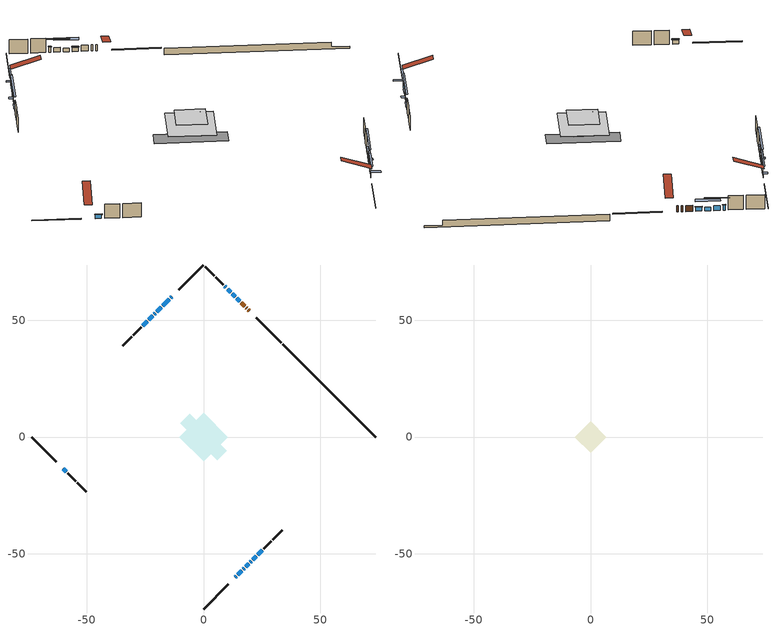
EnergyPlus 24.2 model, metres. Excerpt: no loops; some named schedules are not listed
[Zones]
conditioned space
 floor outside (Floor1 construction): -4.34,0 0,4.34 4.34,0 0,-4.34 z1.22
 floor adiabatic (AdiabaticFloorConstruction): -10.42,0 0,10.42 10.42,0 0,-10.42 z3.66
 floor foundation (Slab1 construction): -9.94,5.93 -5.93,9.94 9.94,-5.93 5.93,-9.94 z-1.07
 wall outside (RimJoist1 construction): 0,-73.62 10.58,-63.04 / -73.62,0 -63.04,-10.58 / 0,73.62 -10.58,63.04 / 33.2,40.42 22.62,51 z1.22:1.52
 wall outside (AdiabaticWallConstruction 1): 19.59,54.03 19.2,54.42 / 18.55,55.08 18.24,55.38 / 17.58,56.04 16.16,57.46 z1.22:3.25
 wall outside (AdiabaticWallConstruction): 15.51,58.11 14.21,59.41 / -24.1,49.52 -26.04,47.58 / 23.18,-50.45 25.12,-48.51 / -60.01,-13.61 -58.71,-14.91 z1.22:2.57; -13.61,60.01 -13.99,59.63 / 21.12,-52.5 22.52,-51.1 z1.22:2.44; 13.61,-60.01 13.99,-59.63 z1.22:2.87; 13.56,60.06 12.28,61.34 z1.22:2.39; 11.62,62 10.28,63.35 / 17.08,-56.54 17.48,-56.14 z1.22:2.8; 9.62,64 9.19,64.43 / -18.18,55.45 -19.95,53.67 / 14.65,-58.97 16.43,-57.2 z1.22:2.95; -14.65,58.97 -17.52,56.1 z1.22:3.1; 18.13,-55.49 19.43,-54.19 z1.22:3.23; -20.61,53.01 -20.99,52.63 / 20.08,-53.54 20.46,-53.16 z1.22:2.11; -21.64,51.98 -23.44,50.18 z1.22:2.26
 wall outside (Wall1 construction): 25.77,-47.85 29.04,-44.58 / -58.06,-15.56 -54.79,-18.83 / -26.7,46.93 -29.97,43.66 / 8.53,65.09 5.26,68.36 z1.22:6.1
 wall outside (Wall2 construction): 29.7,-43.92 33.65,-39.97 / -54.13,-19.49 -50.18,-23.44 / -30.62,43 -34.57,39.05 / 4.6,69.02 0.66,72.96 z1.22:6.1
 wall foundation (FoundationWall1 construction): 33.86,39.76,-1.07 33.86,39.76,1.22 69.64,3.98,1.22 69.64,3.98,-0.41 73.62,0,-0.41 73.62,0,-1.07
 window (WindowConstruction): 15.51,58.12 14.21,59.41 z1.22:2.57
 window (WindowConstruction 12): -13.61,60.01 -13.99,59.63 z1.22:2.44
 window (WindowConstruction 13): 13.61,-60.01 13.99,-59.63 z1.22:2.87
 window (WindowConstruction 4): 13.56,60.07 12.28,61.34 z1.22:2.39
 window (WindowConstruction 5): 11.62,62 10.28,63.34 z1.22:2.8
 window (WindowConstruction 6): 9.62,64 9.19,64.43 z1.22:2.95
 window (WindowConstruction 7): -14.65,58.97 -17.52,56.1 z1.22:3.1
 window (WindowConstruction 8): -18.18,55.45 -19.95,53.67 z1.22:2.95
 window (WindowConstruction 9): 14.65,-58.97 16.43,-57.2 z1.22:2.95
 window (WindowConstruction 10): 17.08,-56.54 17.48,-56.14 z1.22:2.8
 window (WindowConstruction 11): 18.13,-55.49 19.43,-54.19 z1.22:3.23
 window (WindowConstruction 16): -20.61,53.01 -20.99,52.63 z1.22:2.11
 window (WindowConstruction 17): 20.08,-53.54 20.46,-53.16 z1.22:2.11
 window (WindowConstruction 14): -21.64,51.98 -23.44,50.18 z1.22:2.26
 window (WindowConstruction 15): 21.12,-52.5 22.52,-51.1 z1.22:2.44
 window (WindowConstruction 1): -24.1,49.52 -26.04,47.58 z1.22:2.57
 window (WindowConstruction 2): 23.18,-50.45 25.12,-48.51 z1.22:2.57
 window (WindowConstruction 3): -60.01,-13.61 -58.71,-14.91 z1.22:2.57
 door (Door): 19.59,54.04 19.2,54.42 z1.22:3.25
 door (Door 1): 18.54,55.08 18.24,55.38 z1.22:3.25
 door (Door 2): 17.58,56.04 16.16,57.46 z1.22:3.25
 ceiling adiabatic (AdiabaticFloorConstruction): 0,-10.42 10.42,0 0,10.42 -10.42,0 z3.66
 roof outside (Roof1 construction): 0,4.34 -4.34,0 0,-4.34 4.34,0 z6.1
attic - vented
 floor to conditioned space (Floor2 construction Reversed): -6.7,0 0,6.7 6.7,0 0,-6.7 z6.1
 roof outside (Roof2 construction): 12.96,-60.67,6.1 6.43,-54.14,9.17 4.71,-55.86,9.17 11.24,-62.38,6.1; -60.67,-12.96,6.1 -54.14,-6.43,9.17 -55.86,-4.71,9.17 -62.38,-11.24,6.1; -12.96,60.67,6.1 -6.43,54.14,9.17 -4.71,55.86,9.17 -11.24,62.38,6.1; 20.24,53.38,6.1 13.72,46.85,9.17 15.44,45.13,9.17 21.96,51.66,6.1
shading: 14.07,59.55 15.65,57.97 15.94,58.26 14.36,59.84 z2.77; -14.13,59.49 -13.47,60.15 -14.44,61.12 -15.1,60.46 z2.64; 14.13,-59.49 13.47,-60.15 15.63,-62.31 16.29,-61.65 z3.07; 10.24,63.38 15.6,58.02 16.57,58.99 11.2,64.35 z5.28; 8.23,65.39 13.67,59.95 13.96,60.25 8.52,65.68 z5.69; 9.05,64.58 9.76,63.86 10.05,64.15 9.34,64.87 z3.15; -19.56,54.06 -12.6,61.02 -12.9,61.31 -19.85,54.35 z5.99; -22,51.62 -16.13,57.49 -16.42,57.78 -22.29,51.92 z5.84; 18.47,-55.15 12.6,-61.02 12.9,-61.31 18.76,-55.44 z5.84; 19.52,-54.1 15.04,-58.58 15.33,-58.87 19.81,-54.39 z5.69; 19.57,-54.05 17.99,-55.63 18.28,-55.92 19.86,-54.34 z3.43; -21.13,52.49 -20.47,53.15 -21.44,54.12 -22.1,53.46 z2.31; 20.6,-53.02 19.94,-53.68 20.91,-54.65 21.57,-53.99 z2.31; -27.37,46.25 -17.71,55.91 -18,56.2 -27.66,46.54 z7.82; 26.45,-47.17 17.19,-56.43 17.48,-56.73 26.74,-47.46 z8; -26.18,47.44 -23.96,49.66 -24.25,49.96 -26.47,47.73 z2.77; 25.26,-48.36 23.03,-50.59 23.32,-50.88 25.55,-48.65 z2.77; -58.57,-15.05 -60.15,-13.47 -60.44,-13.76 -58.86,-15.34 z2.77
[Building]
Building 1: Terrain=Suburbs
[Site:Location]
Quebec Intl AP_QC: Latitude {deg}=46.8; Longitude {deg}=-71.38; Time Zone {hr}=-5; Elevation {m}=74; Keep Site Location Information=Yes
[Site:GroundTemperature:Shallow]
0.0108218, -2.24938, -2.43038, -1.3578, 2.94801, 7.23376, 10.9493, 13.303, 13.5029, 11.5886, 7.96783, 3.81355
[Site:WaterMainsTemperature]
Calculation Method=Schedule; Temperature Schedule=mains temperature schedule
[Material] Roughness=Rough; Thermal Absorptance=0.9
Name | Thickness {m} | Conductivity {W/m-K} | Density {kg/m3} | Specific Heat {J/kg-K} | Solar Absorptance | Visible Absorptance
asphalt or fiberglass shingles | 0.00635 | 0.162714 | 1121.4 | 1465.45 | 0.4 | 0.4
ceiling loosefill ins | 0.0846667 | 0.0480833 | 16.02 | 1046.75 | 0.7 | 0.7
ceiling stud and cavity | 0.1397 | 0.094449 | 65.682 | 1177.47 | 0.7 | 0.7
concrete 4.0 in. | 0.1016 | 1.803125 | 2242.8 | 837.4 | 0.7 | 0.7
concrete 8.0 in. | 0.2032 | 1.803125 | 2242.8 | 837.4 | 0.7 | 0.7
door material | 0.04445 | 0.188738 | 512.64 | 1214.23 | 0.7 | 0.7
door material 1 | 0.04445 | 0.0451087 | 512.64 | 1214.23 | 0.7 | 0.7
door material 2 | 0.04445 | 0.20624 | 512.64 | 1214.23 | 0.7 | 0.7
floor covering | 0.0127 | 0.0433444 | 54.468 | 1339.84 | 0.6 | 0.6
floor rigid ins; wall rigid ins | 0.512978 | 0.029427 | 32.04 | 1214.23 | 0.7 | 0.7
floor stud and cavity | 0.1397 | 0.0798809 | 92.3553 | 1139.71 | 0.7 | 0.7
floor stud and cavity 1 | 0.1397 | 1.75129 | 37.0049 | 1207.88 | 0.7 | 0.7
furniture material conditioned space 1 | 0.1524 | 0.115458 | 640.8 | 1214.23 | 0.6 | 0.6
gypsum board | 0.0127 | 0.160291 | 801 | 837.4 | 0.6 | 0.6
osb sheathing 0.5 in. | 0.0127 | 0.115458 | 512.64 | 1214.23 | 0.7 | 0.7
osb sheathing 0.75 in. | 0.01905 | 0.115458 | 512.64 | 1214.23 | 0.7 | 0.7
rim joist stud and cavity | 0.0508 | 0.165372 | 50.32683 | 1063.81 | 0.6 | 0.6
roof rigid ins | 0.051816 | 0.029427 | 32.04 | 1214.23 | 0.7 | 0.7
roof stud and cavity | 0.2032 | 0.16255 | 78.34581 | 1123.46 | 0.7 | 0.7
wall stud and cavity | 0.1397 | 0.105926 | 139.0536 | 1170.24 | 0.7 | 0.7
wall stud and cavity 1 | 0.1397 | 0.105503 | 139.0536 | 1170.24 | 0.7 | 0.7
wall stud and cavity 2 | 0.0889 | 0.380278 | 52.3479 | 1209.89 | 0.7 | 0.7
wall stud and cavity 3 | 0.0889 | 0.391764 | 83.0341 | 1211.67 | 0.7 | 0.7
wood siding | 0.0254 | 0.102417 | 544.68 | 1172.36 | 0.4 | 0.4
wood siding 1; wood siding 2; wood siding 3 | 0.0254 | 0.102417 | 544.68 | 1172.36 | 0.7 | 0.7
[WindowMaterial:SimpleGlazingSystem]
Name | U-Factor {W/m2-K} | Solar Heat Gain Coefficient
WindowMaterial | 5.15165 | 0.62
WindowMaterial 1 | 2.95426 | 0.6
WindowMaterial 10 | 5.402617 | 0.67
WindowMaterial 11 | 2.946882 | 0.58
WindowMaterial 12 | 6.78351 | 0.73
WindowMaterial 2 | 2.89067 | 0.69
WindowMaterial 3 | 2.28142 | 0.36
WindowMaterial 4 | 2.95937 | 0.59
WindowMaterial 5 | 1.98049 | 0.44
WindowMaterial 6 | 5.03979 | 0.6
WindowMaterial 7 | 2.191708 | 0.39
WindowMaterial 8 | 6.73808 | 0.74
WindowMaterial 9 | 6.70685 | 0.75
[Construction]
AdiabaticFloorConstruction: floor stud and cavity 1, floor rigid ins, osb sheathing 0.75 in., floor covering
AdiabaticWallConstruction: wood siding 2, wall rigid ins, wall stud and cavity 2, gypsum board
AdiabaticWallConstruction 1: wood siding 3, wall rigid ins, wall stud and cavity 2, gypsum board
Door: door material
Door 1: door material 1
Door 2: door material 2
Floor1 construction: floor stud and cavity, osb sheathing 0.75 in., floor covering
Floor2 construction Reversed: gypsum board, ceiling stud and cavity, ceiling loosefill ins
FoundationWall1 construction: concrete 8.0 in.
furniture construction conditioned space 1: furniture material conditioned space 1
PartitionWallConstruction: gypsum board, wall stud and cavity 3, gypsum board
RimJoist1 construction: wood siding 1, rim joist stud and cavity
Roof1 construction: asphalt or fiberglass shingles, roof rigid ins, osb sheathing 0.75 in., roof stud and cavity, gypsum board
Roof2 construction: asphalt or fiberglass shingles
Slab1 construction: concrete 4.0 in.
Wall1 construction: wood siding, osb sheathing 0.5 in., wall stud and cavity, gypsum board
Wall2 construction: wood siding, osb sheathing 0.5 in., wall stud and cavity 1, gypsum board
WindowConstruction; WindowConstruction 1; WindowConstruction 2; WindowConstruction 3: WindowMaterial
WindowConstruction 10: WindowMaterial 6
WindowConstruction 11: WindowMaterial 7
WindowConstruction 12: WindowMaterial 8
WindowConstruction 13: WindowMaterial 9
WindowConstruction 14: WindowMaterial 10
WindowConstruction 15: WindowMaterial 11
WindowConstruction 16; WindowConstruction 17: WindowMaterial 12
WindowConstruction 4: WindowMaterial 1
WindowConstruction 5: WindowMaterial 2
WindowConstruction 6: WindowMaterial 3
WindowConstruction 7: WindowMaterial 4
WindowConstruction 8; WindowConstruction 9: WindowMaterial 5
[Zone] Multiplier=1; Part of Total Floor Area=Yes
Name | Volume {m3}
attic - vented | 44.8051
conditioned space | 815.7
[Space]
Name | Zone | Volume {m3}
attic - vented 1 | attic - vented | 44.8051
conditioned space 1 | conditioned space | 815.7
[ZoneInfiltration:EffectiveLeakageArea]
infil attic - vented 1: Zone or Space=attic - vented 1; Schedule=Always On Discrete; Effective Air Leakage Area {cm2}=3313.48; Stack Coefficient=0.000213873; Wind Coefficient=9.88094e-06
[ZoneMixing]
whole house fan mix: Zone or Space=attic - vented; Schedule=Always On Continuous; Design Flow Rate Calculation Method=Flow/Zone; Design Flow Rate {m3/s}=0; Source Zone or Space=conditioned space
[SurfaceProperty:ExposedFoundationPerimeter]
Slab1: Exposed Perimeter Calculation Method=TotalExposedPerimeter; Total Exposed Perimeter {m}=56.236
[InternalMass] Zone or ZoneList=conditioned space; Space or SpaceList=conditioned space 1
Name | Construction | Surface Area {m2}
furniture mass conditioned space 1 | furniture construction conditioned space 1 | 152.853
partition wall mass | PartitionWallConstruction | 382.132
[Lights]
interior lighting: Zone or ZoneList or Space or SpaceList=conditioned space 1; Schedule=interior lighting schedule; Design Level Calculation Method=LightingLevel; Lighting Level {W}=343.2; Return Air Fraction=0; Fraction Radiant=0.6; Fraction Visible=0.2; Fraction Replaceable=1
[People]
occupants: Zone or ZoneList or Space or SpaceList=conditioned space 1; Number of People Schedule=occupants schedule; Number of People Calculation Method=People; Number of People=3; Fraction Radiant=0.314171; Sensible Heat Fraction=0.56303; Activity Level Schedule=occupants activity schedule; Carbon Dioxide Generation Rate {m3/s-W}=0; Enable ASHRAE 55 Comfort Warnings=No; Mean Radiant Temperature Calculation Type=EnclosureAveraged
[ElectricEquipment] Zone or ZoneList or Space or SpaceList=conditioned space 1; Design Level Calculation Method=EquipmentLevel
Name | Schedule | Design Level {W} | Fraction Latent | Fraction Radiant | Fraction Lost
clothes dryer | clothes dryer schedule | 140.772 | 0.015 | 0.081 | 0.85
clothes washer | clothes washer schedule | 32.1985 | 0.03 | 0.162 | 0.7
cooking range | cooking range schedule | 215.147 | 0.08 | 0.432 | 0.2
dishwasher | dishwasher schedule | 66.8632 | 0.3 | 0.18 | 0.4
fridge | fridge schedule | 72.9452 | 0 | 0.6 | 0
mech vent bath fan 0 | mech vent bath fan 0 schedule | 50.2 | 0 | 0 | 1
mech vent house fan | mech vent house fan schedule | 0 | 0 | 0 | 1
mech vent house fan cfis | mech vent house fan cfis schedule | 0 | 0 | 0 | 0
mech vent range fan 0 | mech vent range fan 0 schedule | 57 | 0 | 0 | 1
misc plug loads | misc plug loads schedule | 494.7 | 0.045 | 0.513 | 0.1
whole house fan | Always On Discrete | 0 | 0 | 0 | 1
[OtherEquipment] Zone or ZoneList or Space or SpaceList=conditioned space 1; Design Level Calculation Method=EquipmentLevel
Name | Fuel Type | Schedule | Design Level {W} | Fraction Latent | Fraction Radiant | Fraction Lost
clothes dryer 1 | Electricity | clothes dryer schedule | 0 | 0.015 | 0.081 | 0.85
cooking range 1 | Electricity | cooking range schedule | 0 | 0.08 | 0.432 | 0.2
general water use latent | None | general water use schedule | 62.594 | 1 | 0 | 0
general water use sensible | None | general water use schedule | -61.6891 | 0 | 0.6 | 0
mech vent house fan latent load | None | Always On Discrete | 0 | 1 | 0 | 0
mech vent house fan sensible load | None | Always On Discrete | 0 | 0 | 0 | 0
water heater energy adjustment1 | Electricity | Always On Discrete | 0.01 | 0 | 0 | 1
[ZoneInfiltration:DesignFlowRate] Zone or ZoneList or Space or SpaceList=conditioned space 1; Schedule=Always On Discrete; Design Flow Rate Calculation Method=Flow/Zone; Design Flow Rate {m3/s}=0
infil flow; natural vent flow; whole house fan flow
[Foundation:Kiva]
Foundation Kiva 1: Initial Indoor Air Temperature {C}=18; Wall Height Above Grade {m}=1.21999; Wall Depth Below Slab {m}=0.2032
[Foundation:Kiva:Settings]
Soil Conductivity {W/m-K}=0.849921; Soil Density {kg/m3}=1842.3; Soil Specific Heat {J/kg-K}=418.7; Ground Solar Absorptivity=0.9; Ground Thermal Absorptivity=0.9; Ground Surface Roughness {m}=0.03; Far-Field Width {m}=40; Deep-Ground Boundary Condition=ZeroFlux; Deep-Ground Depth {m}=40; Minimum Cell Dimension {m}=0.2; Maximum Cell Growth Coefficient=3; Simulation Timestep=Timestep
[Exterior:Lights]
exterior lighting: Schedule=exterior lighting schedule; Design Level {W}=75.6
[Schedule:Constant]
Name | Hourly Value
Always On Continuous; mech vent house fan schedule; mech vent house fan cfis schedule; Always On Discrete | 1
occupants activity schedule | 117.228
fridge schedule | 0
[Schedule:Week:Daily]
interior lighting schedule Week Rule - Jan1-Jan27: interior lighting schedule day, interior lighting schedule day, interior lighting schedule day, interior lighting schedule day, interior lighting schedule day, interior lighting schedule day, interior lighting schedule day, interior lighting schedule default day, interior lighting schedule default day, interior lighting schedule default day, interior lighting schedule default day, interior lighting schedule default day
interior lighting schedule Week Rule - Jan28-Feb3: interior lighting schedule day, interior lighting schedule day, interior lighting schedule day, interior lighting schedule day, interior lighting schedule day 1, interior lighting schedule day 1, interior lighting schedule day 1, interior lighting schedule default day, interior lighting schedule default day, interior lighting schedule default day, interior lighting schedule default day, interior lighting schedule default day
interior lighting schedule Week Rule - Feb4-Feb24: interior lighting schedule day 1, interior lighting schedule day 1, interior lighting schedule day 1, interior lighting schedule day 1, interior lighting schedule day 1, interior lighting schedule day 1, interior lighting schedule day 1, interior lighting schedule default day, interior lighting schedule default day, interior lighting schedule default day, interior lighting schedule default day, interior lighting schedule default day
interior lighting schedule Week Rule - Feb25-Mar3: interior lighting schedule day 1, interior lighting schedule day 1, interior lighting schedule day 1, interior lighting schedule day 1, interior lighting schedule day 2, interior lighting schedule day 2, interior lighting schedule day 2, interior lighting schedule default day, interior lighting schedule default day, interior lighting schedule default day, interior lighting schedule default day, interior lighting schedule default day
interior lighting schedule Week Rule - Mar4-Mar31: interior lighting schedule day 2, interior lighting schedule day 2, interior lighting schedule day 2, interior lighting schedule day 2, interior lighting schedule day 2, interior lighting schedule day 2, interior lighting schedule day 2, interior lighting schedule default day, interior lighting schedule default day, interior lighting schedule default day, interior lighting schedule default day, interior lighting schedule default day
interior lighting schedule Week Rule - Apr1-Apr28: interior lighting schedule day 3, interior lighting schedule day 3, interior lighting schedule day 3, interior lighting schedule day 3, interior lighting schedule day 3, interior lighting schedule day 3, interior lighting schedule day 3, interior lighting schedule default day, interior lighting schedule default day, interior lighting schedule default day, interior lighting schedule default day, interior lighting schedule default day
interior lighting schedule Week Rule - Apr29-May5: interior lighting schedule day 3, interior lighting schedule day 3, interior lighting schedule day 4, interior lighting schedule day 4, interior lighting schedule day 4, interior lighting schedule day 4, interior lighting schedule day 4, interior lighting schedule default day, interior lighting schedule default day, interior lighting schedule default day, interior lighting schedule default day, interior lighting schedule default day
interior lighting schedule Week Rule - May6-May26: interior lighting schedule day 4, interior lighting schedule day 4, interior lighting schedule day 4, interior lighting schedule day 4, interior lighting schedule day 4, interior lighting schedule day 4, interior lighting schedule day 4, interior lighting schedule default day, interior lighting schedule default day, interior lighting schedule default day, interior lighting schedule default day, interior lighting schedule default day
interior lighting schedule Week Rule - May27-Jun2: interior lighting schedule day 4, interior lighting schedule day 4, interior lighting schedule day 4, interior lighting schedule day 4, interior lighting schedule day 4, interior lighting schedule day 5, interior lighting schedule day 5, interior lighting schedule default day, interior lighting schedule default day, interior lighting schedule default day, interior lighting schedule default day, interior lighting schedule default day
interior lighting schedule Week Rule - Jun3-Jun30: interior lighting schedule day 5, interior lighting schedule day 5, interior lighting schedule day 5, interior lighting schedule day 5, interior lighting schedule day 5, interior lighting schedule day 5, interior lighting schedule day 5, interior lighting schedule default day, interior lighting schedule default day, interior lighting schedule default day, interior lighting schedule default day, interior lighting schedule default day
interior lighting schedule Week Rule - Jul1-Jul28: interior lighting schedule day 6, interior lighting schedule day 6, interior lighting schedule day 6, interior lighting schedule day 6, interior lighting schedule day 6, interior lighting schedule day 6, interior lighting schedule day 6, interior lighting schedule default day, interior lighting schedule default day, interior lighting schedule default day, interior lighting schedule default day, interior lighting schedule default day
interior lighting schedule Week Rule - Jul29-Aug4: interior lighting schedule day 6, interior lighting schedule day 6, interior lighting schedule day 6, interior lighting schedule day 7, interior lighting schedule day 7, interior lighting schedule day 7, interior lighting schedule day 7, interior lighting schedule default day, interior lighting schedule default day, interior lighting schedule default day, interior lighting schedule default day, interior lighting schedule default day
interior lighting schedule Week Rule - Aug5-Aug25: interior lighting schedule day 7, interior lighting schedule day 7, interior lighting schedule day 7, interior lighting schedule day 7, interior lighting schedule day 7, interior lighting schedule day 7, interior lighting schedule day 7, interior lighting schedule default day, interior lighting schedule default day, interior lighting schedule default day, interior lighting schedule default day, interior lighting schedule default day
interior lighting schedule Week Rule - Aug26-Sep1: interior lighting schedule day 7, interior lighting schedule day 7, interior lighting schedule day 7, interior lighting schedule day 7, interior lighting schedule day 7, interior lighting schedule day 7, interior lighting schedule day 8, interior lighting schedule default day, interior lighting schedule default day, interior lighting schedule default day, interior lighting schedule default day, interior lighting schedule default day
interior lighting schedule Week Rule - Sep2-Sep29: interior lighting schedule day 8, interior lighting schedule day 8, interior lighting schedule day 8, interior lighting schedule day 8, interior lighting schedule day 8, interior lighting schedule day 8, interior lighting schedule day 8, interior lighting schedule default day, interior lighting schedule default day, interior lighting schedule default day, interior lighting schedule default day, interior lighting schedule default day
interior lighting schedule Week Rule - Sep30-Oct6: interior lighting schedule day 8, interior lighting schedule day 9, interior lighting schedule day 9, interior lighting schedule day 9, interior lighting schedule day 9, interior lighting schedule day 9, interior lighting schedule day 9, interior lighting schedule default day, interior lighting schedule default day, interior lighting schedule default day, interior lighting schedule default day, interior lighting schedule default day
interior lighting schedule Week Rule - Oct7-Oct27: interior lighting schedule day 9, interior lighting schedule day 9, interior lighting schedule day 9, interior lighting schedule day 9, interior lighting schedule day 9, interior lighting schedule day 9, interior lighting schedule day 9, interior lighting schedule default day, interior lighting schedule default day, interior lighting schedule default day, interior lighting schedule default day, interior lighting schedule default day
interior lighting schedule Week Rule - Oct28-Nov3: interior lighting schedule day 9, interior lighting schedule day 9, interior lighting schedule day 9, interior lighting schedule day 9, interior lighting schedule day 10, interior lighting schedule day 10, interior lighting schedule day 10, interior lighting schedule default day, interior lighting schedule default day, interior lighting schedule default day, interior lighting schedule default day, interior lighting schedule default day
interior lighting schedule Week Rule - Nov4-Nov24: interior lighting schedule day 10, interior lighting schedule day 10, interior lighting schedule day 10, interior lighting schedule day 10, interior lighting schedule day 10, interior lighting schedule day 10, interior lighting schedule day 10, interior lighting schedule default day, interior lighting schedule default day, interior lighting schedule default day, interior lighting schedule default day, interior lighting schedule default day
interior lighting schedule Week Rule - Nov25-Dec1: interior lighting schedule day 10, interior lighting schedule day 10, interior lighting schedule day 10, interior lighting schedule day 10, interior lighting schedule day 10, interior lighting schedule day 10, interior lighting schedule day 11, interior lighting schedule default day, interior lighting schedule default day, interior lighting schedule default day, interior lighting schedule default day, interior lighting schedule default day
interior lighting schedule Week Rule - Dec2-Dec31: interior lighting schedule day 11, interior lighting schedule day 11, interior lighting schedule day 11, interior lighting schedule day 11, interior lighting schedule day 11, interior lighting schedule day 11, interior lighting schedule day 11, interior lighting schedule default day, interior lighting schedule default day, interior lighting schedule default day, interior lighting schedule default day, interior lighting schedule default day
occupants schedule Week Rule - Jan1-Dec31: occupants schedule day, occupants schedule day, occupants schedule day, occupants schedule day, occupants schedule day, occupants schedule day, occupants schedule day, occupants schedule default day, occupants schedule default day, occupants schedule default day, occupants schedule default day, occupants schedule default day
clothes dryer schedule Week Rule - Jan1-Dec31: clothes dryer schedule day, clothes dryer schedule day, clothes dryer schedule day, clothes dryer schedule day, clothes dryer schedule day, clothes dryer schedule day, clothes dryer schedule day, clothes dryer schedule default day, clothes dryer schedule default day, clothes dryer schedule default day, clothes dryer schedule default day, clothes dryer schedule default day
clothes washer schedule Week Rule - Jan1-Dec31: clothes washer schedule day, clothes washer schedule day, clothes washer schedule day, clothes washer schedule day, clothes washer schedule day, clothes washer schedule day, clothes washer schedule day, clothes washer schedule default day, clothes washer schedule default day, clothes washer schedule default day, clothes washer schedule default day, clothes washer schedule default day
cooking range schedule Week Rule - Jan1-Dec31: cooking range schedule day, cooking range schedule day, cooking range schedule day, cooking range schedule day, cooking range schedule day, cooking range schedule day, cooking range schedule day, cooking range schedule default day, cooking range schedule default day, cooking range schedule default day, cooking range schedule default day, cooking range schedule default day
dishwasher schedule Week Rule - Jan1-Dec31: dishwasher schedule day, dishwasher schedule day, dishwasher schedule day, dishwasher schedule day, dishwasher schedule day, dishwasher schedule day, dishwasher schedule day, dishwasher schedule default day, dishwasher schedule default day, dishwasher schedule default day, dishwasher schedule default day, dishwasher schedule default day
mech vent bath fan 0 schedule Week Rule - Jan1-Dec31: mech vent bath fan 0 schedule day, mech vent bath fan 0 schedule day, mech vent bath fan 0 schedule day, mech vent bath fan 0 schedule day, mech vent bath fan 0 schedule day, mech vent bath fan 0 schedule day, mech vent bath fan 0 schedule day, mech vent bath fan 0 schedule default day, mech vent bath fan 0 schedule default day, mech vent bath fan 0 schedule default day, mech vent bath fan 0 schedule default day, mech vent bath fan 0 schedule default day
mech vent range fan 0 schedule Week Rule - Jan1-Dec31: mech vent range fan 0 schedule day, mech vent range fan 0 schedule day, mech vent range fan 0 schedule day, mech vent range fan 0 schedule day, mech vent range fan 0 schedule day, mech vent range fan 0 schedule day, mech vent range fan 0 schedule day, mech vent range fan 0 schedule default day, mech vent range fan 0 schedule default day, mech vent range fan 0 schedule default day, mech vent range fan 0 schedule default day, mech vent range fan 0 schedule default day
misc plug loads schedule Week Rule - Jan1-Dec31: misc plug loads schedule day, misc plug loads schedule day, misc plug loads schedule day, misc plug loads schedule day, misc plug loads schedule day, misc plug loads schedule day, misc plug loads schedule day, misc plug loads schedule default day, misc plug loads schedule default day, misc plug loads schedule default day, misc plug loads schedule default day, misc plug loads schedule default day
general water use schedule Week Rule - Jan1-Dec31: general water use schedule day, general water use schedule day, general water use schedule day, general water use schedule day, general water use schedule day, general water use schedule day, general water use schedule day, general water use schedule default day, general water use schedule default day, general water use schedule default day, general water use schedule default day, general water use schedule default day
exterior lighting schedule Week Rule - Jan1-Jan27: exterior lighting schedule day, exterior lighting schedule day, exterior lighting schedule day, exterior lighting schedule day, exterior lighting schedule day, exterior lighting schedule day, exterior lighting schedule day, exterior lighting schedule default day, exterior lighting schedule default day, exterior lighting schedule default day, exterior lighting schedule default day, exterior lighting schedule default day
exterior lighting schedule Week Rule - Jan28-Feb3: exterior lighting schedule day, exterior lighting schedule day, exterior lighting schedule day, exterior lighting schedule day, exterior lighting schedule day 1, exterior lighting schedule day 1, exterior lighting schedule day 1, exterior lighting schedule default day, exterior lighting schedule default day, exterior lighting schedule default day, exterior lighting schedule default day, exterior lighting schedule default day
exterior lighting schedule Week Rule - Feb4-Feb24: exterior lighting schedule day 1, exterior lighting schedule day 1, exterior lighting schedule day 1, exterior lighting schedule day 1, exterior lighting schedule day 1, exterior lighting schedule day 1, exterior lighting schedule day 1, exterior lighting schedule default day, exterior lighting schedule default day, exterior lighting schedule default day, exterior lighting schedule default day, exterior lighting schedule default day
exterior lighting schedule Week Rule - Feb25-Mar3: exterior lighting schedule day 1, exterior lighting schedule day 1, exterior lighting schedule day 1, exterior lighting schedule day 1, exterior lighting schedule day 2, exterior lighting schedule day 2, exterior lighting schedule day 2, exterior lighting schedule default day, exterior lighting schedule default day, exterior lighting schedule default day, exterior lighting schedule default day, exterior lighting schedule default day
exterior lighting schedule Week Rule - Mar4-Mar31: exterior lighting schedule day 2, exterior lighting schedule day 2, exterior lighting schedule day 2, exterior lighting schedule day 2, exterior lighting schedule day 2, exterior lighting schedule day 2, exterior lighting schedule day 2, exterior lighting schedule default day, exterior lighting schedule default day, exterior lighting schedule default day, exterior lighting schedule default day, exterior lighting schedule default day
exterior lighting schedule Week Rule - Apr1-Apr28: exterior lighting schedule day 3, exterior lighting schedule day 3, exterior lighting schedule day 3, exterior lighting schedule day 3, exterior lighting schedule day 3, exterior lighting schedule day 3, exterior lighting schedule day 3, exterior lighting schedule default day, exterior lighting schedule default day, exterior lighting schedule default day, exterior lighting schedule default day, exterior lighting schedule default day
exterior lighting schedule Week Rule - Apr29-May5: exterior lighting schedule day 3, exterior lighting schedule day 3, exterior lighting schedule day 4, exterior lighting schedule day 4, exterior lighting schedule day 4, exterior lighting schedule day 4, exterior lighting schedule day 4, exterior lighting schedule default day, exterior lighting schedule default day, exterior lighting schedule default day, exterior lighting schedule default day, exterior lighting schedule default day
exterior lighting schedule Week Rule - May6-May26: exterior lighting schedule day 4, exterior lighting schedule day 4, exterior lighting schedule day 4, exterior lighting schedule day 4, exterior lighting schedule day 4, exterior lighting schedule day 4, exterior lighting schedule day 4, exterior lighting schedule default day, exterior lighting schedule default day, exterior lighting schedule default day, exterior lighting schedule default day, exterior lighting schedule default day
exterior lighting schedule Week Rule - May27-Jun2: exterior lighting schedule day 4, exterior lighting schedule day 4, exterior lighting schedule day 4, exterior lighting schedule day 4, exterior lighting schedule day 4, exterior lighting schedule day 5, exterior lighting schedule day 5, exterior lighting schedule default day, exterior lighting schedule default day, exterior lighting schedule default day, exterior lighting schedule default day, exterior lighting schedule default day
exterior lighting schedule Week Rule - Jun3-Jun30: exterior lighting schedule day 5, exterior lighting schedule day 5, exterior lighting schedule day 5, exterior lighting schedule day 5, exterior lighting schedule day 5, exterior lighting schedule day 5, exterior lighting schedule day 5, exterior lighting schedule default day, exterior lighting schedule default day, exterior lighting schedule default day, exterior lighting schedule default day, exterior lighting schedule default day
exterior lighting schedule Week Rule - Jul1-Jul28: exterior lighting schedule day 6, exterior lighting schedule day 6, exterior lighting schedule day 6, exterior lighting schedule day 6, exterior lighting schedule day 6, exterior lighting schedule day 6, exterior lighting schedule day 6, exterior lighting schedule default day, exterior lighting schedule default day, exterior lighting schedule default day, exterior lighting schedule default day, exterior lighting schedule default day
exterior lighting schedule Week Rule - Jul29-Aug4: exterior lighting schedule day 6, exterior lighting schedule day 6, exterior lighting schedule day 6, exterior lighting schedule day 7, exterior lighting schedule day 7, exterior lighting schedule day 7, exterior lighting schedule day 7, exterior lighting schedule default day, exterior lighting schedule default day, exterior lighting schedule default day, exterior lighting schedule default day, exterior lighting schedule default day
exterior lighting schedule Week Rule - Aug5-Aug25: exterior lighting schedule day 7, exterior lighting schedule day 7, exterior lighting schedule day 7, exterior lighting schedule day 7, exterior lighting schedule day 7, exterior lighting schedule day 7, exterior lighting schedule day 7, exterior lighting schedule default day, exterior lighting schedule default day, exterior lighting schedule default day, exterior lighting schedule default day, exterior lighting schedule default day
exterior lighting schedule Week Rule - Aug26-Sep1: exterior lighting schedule day 7, exterior lighting schedule day 7, exterior lighting schedule day 7, exterior lighting schedule day 7, exterior lighting schedule day 7, exterior lighting schedule day 7, exterior lighting schedule day 8, exterior lighting schedule default day, exterior lighting schedule default day, exterior lighting schedule default day, exterior lighting schedule default day, exterior lighting schedule default day
[Schedule:Year]
interior lighting schedule: interior lighting schedule Week Rule - Jan1-Jan27, 1, 1, 1, 27, interior lighting schedule Week Rule - Jan28-Feb3, 1, 28, 2, 3, interior lighting schedule Week Rule - Feb4-Feb24, 2, 4, 2, 24, interior lighting schedule Week Rule - Feb25-Mar3, 2, 25, 3, 3, interior lighting schedule Week Rule - Mar4-Mar31, 3, 4, 3, 31, interior lighting schedule Week Rule - Apr1-Apr28, 4, 1, 4, 28, interior lighting schedule Week Rule - Apr29-May5, 4, 29, 5, 5, interior lighting schedule Week Rule - May6-May26, 5, 6, 5, 26, interior lighting schedule Week Rule - May27-Jun2, 5, 27, 6, 2, interior lighting schedule Week Rule - Jun3-Jun30, 6, 3, 6, 30, interior lighting schedule Week Rule - Jul1-Jul28, 7, 1, 7, 28, interior lighting schedule Week Rule - Jul29-Aug4, 7, 29, 8, 4, interior lighting schedule Week Rule - Aug5-Aug25, 8, 5, 8, 25, interior lighting schedule Week Rule - Aug26-Sep1, 8, 26, 9, 1, interior lighting schedule Week Rule - Sep2-Sep29, 9, 2, 9, 29, interior lighting schedule Week Rule - Sep30-Oct6, 9, 30, 10, 6, interior lighting schedule Week Rule - Oct7-Oct27, 10, 7, 10, 27, interior lighting schedule Week Rule - Oct28-Nov3, 10, 28, 11, 3, interior lighting schedule Week Rule - Nov4-Nov24, 11, 4, 11, 24, interior lighting schedule Week Rule - Nov25-Dec1, 11, 25, 12, 1, interior lighting schedule Week Rule - Dec2-Dec31, 12, 2, 12, 31
occupants schedule: occupants schedule Week Rule - Jan1-Dec31, 1, 1, 12, 31
clothes dryer schedule: clothes dryer schedule Week Rule - Jan1-Dec31, 1, 1, 12, 31
clothes washer schedule: clothes washer schedule Week Rule - Jan1-Dec31, 1, 1, 12, 31
cooking range schedule: cooking range schedule Week Rule - Jan1-Dec31, 1, 1, 12, 31
dishwasher schedule: dishwasher schedule Week Rule - Jan1-Dec31, 1, 1, 12, 31
mech vent bath fan 0 schedule: mech vent bath fan 0 schedule Week Rule - Jan1-Dec31, 1, 1, 12, 31
mech vent range fan 0 schedule: mech vent range fan 0 schedule Week Rule - Jan1-Dec31, 1, 1, 12, 31
misc plug loads schedule: misc plug loads schedule Week Rule - Jan1-Dec31, 1, 1, 12, 31
general water use schedule: general water use schedule Week Rule - Jan1-Dec31, 1, 1, 12, 31
exterior lighting schedule: exterior lighting schedule Week Rule - Jan1-Jan27, 1, 1, 1, 27, exterior lighting schedule Week Rule - Jan28-Feb3, 1, 28, 2, 3, exterior lighting schedule Week Rule - Feb4-Feb24, 2, 4, 2, 24, exterior lighting schedule Week Rule - Feb25-Mar3, 2, 25, 3, 3, exterior lighting schedule Week Rule - Mar4-Mar31, 3, 4, 3, 31, exterior lighting schedule Week Rule - Apr1-Apr28, 4, 1, 4, 28, exterior lighting schedule Week Rule - Apr29-May5, 4, 29, 5, 5, exterior lighting schedule Week Rule - May6-May26, 5, 6, 5, 26, exterior lighting schedule Week Rule - May27-Jun2, 5, 27, 6, 2, exterior lighting schedule Week Rule - Jun3-Jun30, 6, 3, 6, 30, exterior lighting schedule Week Rule - Jul1-Jul28, 7, 1, 7, 28, exterior lighting schedule Week Rule - Jul29-Aug4, 7, 29, 8, 4, exterior lighting schedule Week Rule - Aug5-Aug25, 8, 5, 8, 25, exterior lighting schedule Week Rule - Aug26-Sep1, 8, 26, 9, 1, exterior lighting schedule Week Rule - Sep2-Sep29, 9, 2, 9, 29, exterior lighting schedule Week Rule - Sep30-Oct6, 9, 30, 10, 6, exterior lighting schedule Week Rule - Oct7-Oct27, 10, 7, 10, 27, exterior lighting schedule Week Rule - Oct28-Nov3, 10, 28, 11, 3, exterior lighting schedule Week Rule - Nov4-Nov24, 11, 4, 11, 24, exterior lighting schedule Week Rule - Nov25-Dec1, 11, 25, 12, 1, exterior lighting schedule Week Rule - Dec2-Dec31, 12, 2, 12, 31
[Schedule:Compact]
mains temperature schedule: Through: 01/01, For: AllDays, Until: 24:00, 5.175, Through: 01/02, For: AllDays, Until: 24:00, 5.10167, Through: 01/03, For: AllDays, Until: 24:00, 5.02889, Through: 01/04, For: AllDays, Until: 24:00, 4.95778, Through: 01/05, For: AllDays, Until: 24:00, 4.88778, Through: 01/06, For: AllDays, Until: 24:00, 4.81833, Through: 01/07, For: AllDays, Until: 24:00, 4.75056, Through: 01/08, For: AllDays, Until: 24:00, 4.68389, Through: 01/09, For: AllDays, Until: 24:00, 4.61833, Through: 01/10, For: AllDays, Until: 24:00, 4.55389, Through: 01/11, For: AllDays, Until: 24:00, 4.49056, Through: 01/12, For: AllDays, Until: 24:00, 4.42889, Through: 01/13, For: AllDays, Until: 24:00, 4.36778, Through: 01/14, For: AllDays, Until: 24:00, 4.30889, Through: 01/15, For: AllDays, Until: 24:00, 4.25056, Through: 01/16, For: AllDays, Until: 24:00, 4.19389, Through: 01/17, For: AllDays, Until: 24:00, 4.13833, Through: 01/18, For: AllDays, Until: 24:00, 4.08444, Through: 01/19, For: AllDays, Until: 24:00, 4.03167, Through: 01/20, For: AllDays, Until: 24:00, 3.98056, Through: 01/21, For: AllDays, Until: 24:00, 3.93056, Through: 01/22, For: AllDays, Until: 24:00, 3.88222, Through: 01/23, For: AllDays, Until: 24:00, 3.835, Through: 01/24, For: AllDays, Until: 24:00, 3.78944, Through: 01/25, For: AllDays, Until: 24:00, 3.74556, Through: 01/26, For: AllDays, Until: 24:00, 3.70278, Through: 01/27, For: AllDays, Until: 24:00, 3.66167, Through: 01/28, For: AllDays, Until: 24:00, 3.62167, Through: 01/29, For: AllDays, Until: 24:00, 3.58389, Through: 01/30, For: AllDays, Until: 24:00, 3.54722, Through: 01/31, For: AllDays, Until: 24:00, 3.51167, Through: 02/01, For: AllDays, Until: 24:00, 3.47833, Through: 02/02, For: AllDays, Until: 24:00, 3.44611, Through: 02/03, For: AllDays, Until: 24:00, 3.41556, Through: 02/04, For: AllDays, Until: 24:00, 3.38667, Through: 02/05, For: AllDays, Until: 24:00, 3.35944, Through: 02/06, For: AllDays, Until: 24:00, 3.33389, Through: 02/07, For: AllDays, Until: 24:00, 3.30944, Through: 02/08, For: AllDays, Until: 24:00, 3.28667, Through: 02/09, For: AllDays, Until: 24:00, 3.26611, Through: 02/10, For: AllDays, Until: 24:00, 3.24667, Through: 02/11, For: AllDays, Until: 24:00, 3.22889, Through: 02/12, For: AllDays, Until: 24:00, 3.21278, Through: 02/13, For: AllDays, Until: 24:00, 3.19833, Through: 02/14, For: AllDays, Until: 24:00, 3.18556, Through: 02/15, For: AllDays, Until: 24:00, 3.17389, Through: 02/16, For: AllDays, Until: 24:00, 3.16444, Through: 02/17, For: AllDays, Until: 24:00, 3.15667, Through: 02/18, For: AllDays, Until: 24:00, 3.15056, Through: 02/19, For: AllDays, Until: 24:00, 3.14556, Through: 02/20, For: AllDays, Until: 24:00, 3.14278, Through: 02/21, For: AllDays, Until: 24:00, 3.14111, Through: 02/22, For: AllDays, Until: 24:00, 3.14167, Through: 02/23, For: AllDays, Until: 24:00, 3.14333, Through: 02/24, For: AllDays, Until: 24:00, 3.14722, Through: 02/25, For: AllDays, Until: 24:00, 3.15222, Through: 02/26, For: AllDays, Until: 24:00, 3.15944, Through: 02/27, For: AllDays, Until: 24:00, 3.16778, Through: 02/28, For: AllDays, Until: 24:00, 3.17778, Through: 03/01, For: AllDays, Until: 24:00, 3.18944, Through: 03/02, For: AllDays, Until: 24:00, 3.20333, Through: 03/03, For: AllDays, Until: 24:00, 3.21833, Through: 03/04, For: AllDays, Until: 24:00, 3.235, Through: 03/05, For: AllDays, Until: 24:00, 3.25333, Through: 03/06, For: AllDays, Until: 24:00, 3.27333, Through: 03/07, For: AllDays, Until: 24:00, 3.29444, Through: 03/08, For: AllDays, Until: 24:00, 3.31778, Through: 03/09, For: AllDays, Until: 24:00, 3.34222, Through: 03/10, For: AllDays, Until: 24:00, 3.36889, Through: 03/11, For: AllDays, Until: 24:00, 3.39667, Through: 03/12, For: AllDays, Until: 24:00, 3.42611, Through: 03/13, For: AllDays, Until: 24:00, 3.45722, Through: 03/14, For: AllDays, Until: 24:00, 3.49, Through: 03/15, For: AllDays, Until: 24:00, 3.52389, Through: 03/16, For: AllDays, Until: 24:00, 3.55944, Through: 03/17, For: AllDays, Until: 24:00, 3.59667, Through: 03/18, For: AllDays, Until: 24:00, 3.63556, Through: 03/19, For: AllDays, Until: 24:00, 3.67556, Through: 03/20, For: AllDays, Until: 24:00, 3.71722, Through: 03/21, For: AllDays, Until: 24:00, 3.76056, Through: 03/22, For: AllDays, Until: 24:00, 3.80556, Through: 03/23, For: AllDays, Until: 24:00, 3.85111, Through: 03/24, For: AllDays, Until: 24:00, 3.89889, Through: 03/25, For: AllDays, Until: 24:00, 3.94778, Through: 03/26, For: AllDays, Until: 24:00, 3.99833, Through: 03/27, For: AllDays, Until: 24:00, 4.05, Through: 03/28, For: AllDays, Until: 24:00, 4.10333, Through: 03/29, For: AllDays, Until: 24:00, 4.15778, Through: 03/30, For: AllDays, Until: 24:00, 4.21333, Through: 03/31, For: AllDays, Until: 24:00, 4.27056, Through: 04/01, For: AllDays, Until: 24:00, 4.32944, Through: 04/02, For: AllDays, Until: 24:00, 4.38889, Through: 04/03, For: AllDays, Until: 24:00, 4.45, Through: 04/04, For: AllDays, Until: 24:00, 4.51222, Through: 04/05, For: AllDays, Until: 24:00, 4.57611, Through: 04/06, For: AllDays, Until: 24:00, 4.64056, Through: 04/07, For: AllDays, Until: 24:00, 4.70667, Through: 04/08, For: AllDays, Until: 24:00, 4.77389, Through: 04/09, For: AllDays, Until: 24:00, 4.84222, Through: 04/10, For: AllDays, Until: 24:00, 4.91167, Through: 04/11, For: AllDays, Until: 24:00, 4.98278, Through: 04/12, For: AllDays, Until: 24:00, 5.05444, Through: 04/13, For: AllDays, Until: 24:00, 5.12722, Through: 04/14, For: AllDays, Until: 24:00, 5.20111, Through: 04/15, For: AllDays, Until: 24:00, 5.27611, Through: 04/16, For: AllDays, Until: 24:00, 5.35167, Through: 04/17, For: AllDays, Until: 24:00, 5.42889, Through: 04/18, For: AllDays, Until: 24:00, 5.50667, Through: 04/19, For: AllDays, Until: 24:00, 5.58556, Through: 04/20, For: AllDays, Until: 24:00, 5.665, Through: 04/21, For: AllDays, Until: 24:00, 5.74611, Through: 04/22, For: AllDays, Until: 24:00, 5.82722, Through: 04/23, For: AllDays, Until: 24:00, 5.91, Through: 04/24, For: AllDays, Until: 24:00, 5.99278, Through: 04/25, For: AllDays, Until: 24:00, 6.07722, Through: 04/26, For: AllDays, Until: 24:00, 6.16167, Through: 04/27, For: AllDays, Until: 24:00, 6.24722, Through: 04/28, For: AllDays, Until: 24:00, 6.33389, Through: 04/29, For: AllDays, Until: 24:00, 6.42056, Through: 04/30, For: AllDays, Until: 24:00, 6.50833, Through: 05/01, For: AllDays, Until: 24:00, 6.59667, Through: 05/02, For: AllDays, Until: 24:00, 6.68556, Through: 05/03, For: AllDays, Until: 24:00, 6.775, Through: 05/04, For: AllDays, Until: 24:00, 6.86556, Through: 05/05, For: AllDays, Until: 24:00, 6.95611, Through: 05/06, For: AllDays, Until: 24:00, 7.04722, Through: 05/07, For: AllDays, Until: 24:00, 7.13889, Through: 05/08, For: AllDays, Until: 24:00, 7.23111, Through: 05/09, For: AllDays, Until: 24:00, 7.32333, Through: 05/10, For: AllDays, Until: 24:00, 7.41667, Through: 05/11, For: AllDays, Until: 24:00, 7.51, Through: 05/12, For: AllDays, Until: 24:00, 7.60389, Through: 05/13, For: AllDays, Until: 24:00, 7.69778, Through: 05/14, For: AllDays, Until: 24:00, 7.79222, Through: 05/15, For: AllDays, Until: 24:00, 7.88667, Through: 05/16, For: AllDays, Until: 24:00, 7.98167, Through: 05/17, For: AllDays, Until: 24:00, 8.07667, Through: 05/18, For: AllDays, Until: 24:00, 8.17167, Through: 05/19, For: AllDays, Until: 24:00, 8.26722, Through: 05/20, For: AllDays, Until: 24:00, 8.36278, Through: 05/21, For: AllDays, Until: 24:00, 8.45833, Through: 05/22, For: AllDays, Until: 24:00, 8.55444, Through: 05/23, For: AllDays, Until: 24:00, 8.65, Through: 05/24, For: AllDays, Until: 24:00, 8.74611, Through: 05/25, For: AllDays, Until: 24:00, 8.84167, Through: 05/26, For: AllDays, Until: 24:00, 8.93722, Through: 05/27, For: AllDays, Until: 24:00, 9.03333, Through: 05/28, For: AllDays, Until: 24:00, 9.12889, Through: 05/29, For: AllDays, Until: 24:00, 9.22389, Through: 05/30, For: AllDays, Until: 24:00, 9.31944, Through: 05/31, For: AllDays, Until: 24:00, 9.41444, Through: 06/01, For: AllDays, Until: 24:00, 9.50944, Through: 06/02, For: AllDays, Until: 24:00, 9.60389, Through: 06/03, For: AllDays, Until: 24:00, 9.69833, Through: 06/04, For: AllDays, Until: 24:00, 9.79278, Through: 06/05, For: AllDays, Until: 24:00, 9.88667, Through: 06/06, For: AllDays, Until: 24:00, 9.98, Through: 06/07, For: AllDays, Until: 24:00, 10.0728, Through: 06/08, For: AllDays, Until: 24:00, 10.1656, Through: 06/09, For: AllDays, Until: 24:00, 10.2578, Through: 06/10, For: AllDays, Until: 24:00, 10.3494, Through: 06/11, For: AllDays, Until: 24:00, 10.4411, Through: 06/12, For: AllDays, Until: 24:00, 10.5317, Through: 06/13, For: AllDays, Until: 24:00, 10.6222, Through: 06/14, For: AllDays, Until: 24:00, 10.7117, Through: 06/15, For: AllDays, Until: 24:00, 10.8006, Through: 06/16, For: AllDays, Until: 24:00, 10.8889, Through: 06/17, For: AllDays, Until: 24:00, 10.9772, Through: 06/18, For: AllDays, Until: 24:00, 11.0639, Through: 06/19, For: AllDays, Until: 24:00, 11.1506, Through: 06/20, For: AllDays, Until: 24:00, 11.2361, Through: 06/21, For: AllDays, Until: 24:00, 11.3211, Through: 06/22, For: AllDays, Until: 24:00, 11.4056, Through: 06/23, For: AllDays, Until: 24:00, 11.4889, Through: 06/24, For: AllDays, Until: 24:00, 11.5711, Through: 06/25, For: AllDays, Until: 24:00, 11.6533, Through: 06/26, For: AllDays, Until: 24:00, 11.7339, Through: 06/27, For: AllDays, Until: 24:00, 11.8139, Through: 06/28, For: AllDays, Until: 24:00, 11.8928, Through: 06/29, For: AllDays, Until: 24:00, 11.9711, Through: 06/30, For: AllDays, Until: 24:00, 12.0483, Through: 07/01, For: AllDays, Until: 24:00, 12.1244, Through: 07/02, For: AllDays, Until: 24:00, 12.1994, Through: 07/03, For: AllDays, Until: 24:00, 12.2733, Through: 07/04, For: AllDays, Until: 24:00, 12.3467, Through: 07/05, For: AllDays, Until: 24:00, 12.4183, Through: 07/06, For: AllDays, Until: 24:00, 12.4894, Through: 07/07, For: AllDays, Until: 24:00, 12.5589, Through: 07/08, For: AllDays, Until: 24:00, 12.6278, Through: 07/09, For: AllDays, Until: 24:00, 12.695, Through: 07/10, For: AllDays, Until: 24:00, 12.7617, Through: 07/11, For: AllDays, Until: 24:00, 12.8267, Through: 07/12, For: AllDays, Until: 24:00, 12.8906, Through: 07/13, For: AllDays, Until: 24:00, 12.9528, Through: 07/14, For: AllDays, Until: 24:00, 13.0144, Through: 07/15, For: AllDays, Until: 24:00, 13.0744, Through: 07/16, For: AllDays, Until: 24:00, 13.1333, Through: 07/17, For: AllDays, Until: 24:00, 13.1906, Through: 07/18, For: AllDays, Until: 24:00, 13.2467, Through: 07/19, For: AllDays, Until: 24:00, 13.3017, Through: 07/20, For: AllDays, Until: 24:00, 13.355, Through: 07/21, For: AllDays, Until: 24:00, 13.4072, Through: 07/22, For: AllDays, Until: 24:00, 13.4578, Through: 07/23, For: AllDays, Until: 24:00, 13.5067, Through: 07/24, For: AllDays, Until: 24:00, 13.5544, Through: 07/25, For: AllDays, Until: 24:00, 13.6011, Through: 07/26, For: AllDays, Until: 24:00, 13.6461, Through: 07/27, For: AllDays, Until: 24:00, 13.6894, Through: 07/28, For: AllDays, Until: 24:00, 13.7317, Through: 07/29, For: AllDays, Until: 24:00, 13.7722, Through: 07/30, For: AllDays, Until: 24:00, 13.8111, Through: 07/31, For: AllDays, Until: 24:00, 13.8489, Through: 08/01, For: AllDays, Until: 24:00, 13.8844, Through: 08/02, For: AllDays, Until: 24:00, 13.9189, Through: 08/03, For: AllDays, Until: 24:00, 13.9522, Through: 08/04, For: AllDays, Until: 24:00, 13.9833, Through: 08/05, For: AllDays, Until: 24:00, 14.0133, Through: 08/06, For: AllDays, Until: 24:00, 14.0411, Through: 08/07, For: AllDays, Until: 24:00, 14.0678, Through: 08/08, For: AllDays, Until: 24:00, 14.0933, Through: 08/09, For: AllDays, Until: 24:00, 14.1167, Through: 08/10, For: AllDays, Until: 24:00, 14.1383, Through: 08/11, For: AllDays, Until: 24:00, 14.1589, Through: 08/12, For: AllDays, Until: 24:00, 14.1772, Through: 08/13, For: AllDays, Until: 24:00, 14.1944, Through: 08/14, For: AllDays, Until: 24:00, 14.21, Through: 08/15, For: AllDays, Until: 24:00, 14.2233, Through: 08/16, For: AllDays, Until: 24:00, 14.2356, Through: 08/17, For: AllDays, Until: 24:00, 14.2461, Through: 08/18, For: AllDays, Until: 24:00, 14.255, Through: 08/19, For: AllDays, Until: 24:00, 14.2622, Through: 08/20, For: AllDays, Until: 24:00, 14.2678, Through: 08/21, For: AllDays, Until: 24:00, 14.2717, Through: 08/22, For: AllDays, Until: 24:00, 14.2739, Through: 08/23, For: AllDays, Until: 24:00, 14.2744, Through: 08/24, For: AllDays, Until: 24:00, 14.2733, Through: 08/25, For: AllDays, Until: 24:00, 14.2711, Through: 08/26, For: AllDays, Until: 24:00, 14.2667, Through: 08/27, For: AllDays, Until: 24:00, 14.2606, Through: 08/28, For: AllDays, Until: 24:00, 14.2528, Through: 08/29, For: AllDays, Until: 24:00, 14.2439, Through: 08/30, For: AllDays, Until: 24:00, 14.2328, Through: 08/31, For: AllDays, Until: 24:00, 14.2206, Through: 09/01, For: AllDays, Until: 24:00, 14.2061, Through: 09/02, For: AllDays, Until: 24:00, 14.1906, Through: 09/03, For: AllDays, Until: 24:00, 14.1728, Through: 09/04, For: AllDays, Until: 24:00, 14.1539, Through: 09/05, For: AllDays, Until: 24:00, 14.1333, Through: 09/06, For: AllDays, Until: 24:00, 14.1111, Through: 09/07, For: AllDays, Until: 24:00, 14.0872, Through: 09/08, For: AllDays, Until: 24:00, 14.0617, Through: 09/09, For: AllDays, Until: 24:00, 14.035, Through: 09/10, For: AllDays, Until: 24:00, 14.0061, Through: 09/11, For: AllDays, Until: 24:00, 13.9761, Through: 09/12, For: AllDays, Until: 24:00, 13.9444, Through: 09/13, For: AllDays, Until: 24:00, 13.9111, Through: 09/14, For: AllDays, Until: 24:00, 13.8761, Through: 09/15, For: AllDays, Until: 24:00, 13.84, Through: 09/16, For: AllDays, Until: 24:00, 13.8022, Through: 09/17, For: AllDays, Until: 24:00, 13.7628, Through: 09/18, For: AllDays, Until: 24:00, 13.7217, Through: 09/19, For: AllDays, Until: 24:00, 13.6794, Through: 09/20, For: AllDays, Until: 24:00, 13.6356, Through: 09/21, For: AllDays, Until: 24:00, 13.59, Through: 09/22, For: AllDays, Until: 24:00, 13.5433, Through: 09/23, For: AllDays, Until: 24:00, 13.4956, Through: 09/24, For: AllDays, Until: 24:00, 13.4456, Through: 09/25, For: AllDays, Until: 24:00, 13.395, Through: 09/26, For: AllDays, Until: 24:00, 13.3422, Through: 09/27, For: AllDays, Until: 24:00, 13.2883, Through: 09/28, For: AllDays, Until: 24:00, 13.2333, Through: 09/29, For: AllDays, Until: 24:00, 13.1772, Through: 09/30, For: AllDays, Until: 24:00, 13.1194, Through: 10/01, For: AllDays, Until: 24:00, 13.06, Through: 10/02, For: AllDays, Until: 24:00, 13, Through: 10/03, For: AllDays, Until: 24:00, 12.9383, Through: 10/04, For: AllDays, Until: 24:00, 12.8756, Through: 10/05, For: AllDays, Until: 24:00, 12.8111, Through: 10/06, For: AllDays, Until: 24:00, 12.7456, Through: 10/07, For: AllDays, Until: 24:00, 12.6794, Through: 10/08, For: AllDays, Until: 24:00, 12.6117, Through: 10/09, For: AllDays, Until: 24:00, 12.5428, Through: 10/10, For: AllDays, Until: 24:00, 12.4728, Through: 10/11, For: AllDays, Until: 24:00, 12.4017, Through: 10/12, For: AllDays, Until: 24:00, 12.3294, Through: 10/13, For: AllDays, Until: 24:00, 12.2561, Through: 10/14, For: AllDays, Until: 24:00, 12.1817, Through: 10/15, For: AllDays, Until: 24:00, 12.1061, Through: 10/16, For: AllDays, Until: 24:00, 12.03, Through: 10/17, For: AllDays, Until: 24:00, 11.9528, Through: 10/18, For: AllDays, Until: 24:00, 11.8744, Through: 10/19, For: AllDays, Until: 24:00, 11.795, Through: 10/20, For: AllDays, Until: 24:00, 11.715, Through: 10/21, For: AllDays, Until: 24:00, 11.6339, Through: 10/22, For: AllDays, Until: 24:00, 11.5517, Through: 10/23, For: AllDays, Until: 24:00, 11.4689, Through: 10/24, For: AllDays, Until: 24:00, 11.3856, Through: 10/25, For: AllDays, Until: 24:00, 11.3011, Through: 10/26, For: AllDays, Until: 24:00, 11.2161, Through: 10/27, For: AllDays, Until: 24:00, 11.13, Through: 10/28, For: AllDays, Until: 24:00, 11.0433, Through: 10/29, For: AllDays, Until: 24:00, 10.9561, Through: 10/30, For: AllDays, Until: 24:00, 10.8683, Through: 10/31, For: AllDays, Until: 24:00, 10.7794, Through: 11/01, For: AllDays, Until: 24:00, 10.6906, Through: 11/02, For: AllDays, Until: 24:00, 10.6006, Through: 11/03, For: AllDays, Until: 24:00, 10.51, Through: 11/04, For: AllDays, Until: 24:00, 10.4194, Through: 11/05, For: AllDays, Until: 24:00, 10.3278, Through: 11/06, For: AllDays, Until: 24:00, 10.2361, Through: 11/07, For: AllDays, Until: 24:00, 10.1439, Through: 11/08, For: AllDays, Until: 24:00, 10.0511, Through: 11/09, For: AllDays, Until: 24:00, 9.95778, Through: 11/10, For: AllDays, Until: 24:00, 9.86444, Through: 11/11, For: AllDays, Until: 24:00, 9.77056, Through: 11/12, For: AllDays, Until: 24:00, 9.67611, Through: 11/13, For: AllDays, Until: 24:00, 9.58167, Through: 11/14, For: AllDays, Until: 24:00, 9.48722, Through: 11/15, For: AllDays, Until: 24:00, 9.39222, Through: 11/16, For: AllDays, Until: 24:00, 9.29667, Through: 11/17, For: AllDays, Until: 24:00, 9.20167, Through: 11/18, For: AllDays, Until: 24:00, 9.10611, Through: 11/19, For: AllDays, Until: 24:00, 9.01056, Through: 11/20, For: AllDays, Until: 24:00, 8.915, Through: 11/21, For: AllDays, Until: 24:00, 8.81889, Through: 11/22, For: AllDays, Until: 24:00, 8.72333, Through: 11/23, For: AllDays, Until: 24:00, 8.62722, Through: 11/24, For: AllDays, Until: 24:00, 8.53167, Through: 11/25, For: AllDays, Until: 24:00, 8.43611, Through: 11/26, For: AllDays, Until: 24:00, 8.34, Through: 11/27, For: AllDays, Until: 24:00, 8.245, Through: 11/28, For: AllDays, Until: 24:00, 8.14944, Through: 11/29, For: AllDays, Until: 24:00, 8.05389, Through: 11/30, For: AllDays, Until: 24:00, 7.95889, Through: 12/01, For: AllDays, Until: 24:00, 7.86444, Through: 12/02, For: AllDays, Until: 24:00, 7.76944, Through: 12/03, For: AllDays, Until: 24:00, 7.67556, Through: 12/04, For: AllDays, Until: 24:00, 7.58167, Through: 12/05, For: AllDays, Until: 24:00, 7.48778, Through: 12/06, For: AllDays, Until: 24:00, 7.39444, Through: 12/07, For: AllDays, Until: 24:00, 7.30167, Through: 12/08, For: AllDays, Until: 24:00, 7.20889, Through: 12/09, For: AllDays, Until: 24:00, 7.11722, Through: 12/10, For: AllDays, Until: 24:00, 7.02556, Through: 12/11, For: AllDays, Until: 24:00, 6.93444, Through: 12/12, For: AllDays, Until: 24:00, 6.84389, Through: 12/13, For: AllDays, Until: 24:00, 6.75389, Through: 12/14, For: AllDays, Until: 24:00, 6.66444, Through: 12/15, For: AllDays, Until: 24:00, 6.57556, Through: 12/16, For: AllDays, Until: 24:00, 6.48778, Through: 12/17, For: AllDays, Until: 24:00, 6.4, Through: 12/18, For: AllDays, Until: 24:00, 6.31333, Through: 12/19, For: AllDays, Until: 24:00, 6.22722, Through: 12/20, For: AllDays, Until: 24:00, 6.14167, Through: 12/21, For: AllDays, Until: 24:00, 6.05722, Through: 12/22, For: AllDays, Until: 24:00, 5.97333, Through: 12/23, For: AllDays, Until: 24:00, 5.89, Through: 12/24, For: AllDays, Until: 24:00, 5.80778, Through: 12/25, For: AllDays, Until: 24:00, 5.72667, Through: 12/26, For: AllDays, Until: 24:00, 5.64611, Through: 12/27, For: AllDays, Until: 24:00, 5.56667, Through: 12/28, For: AllDays, Until: 24:00, 5.48833, Through: 12/29, For: AllDays, Until: 24:00, 5.41056, Through: 12/30, For: AllDays, Until: 24:00, 5.33389, Through: 12/31, For: AllDays, Until: 24:00, 5.25778
